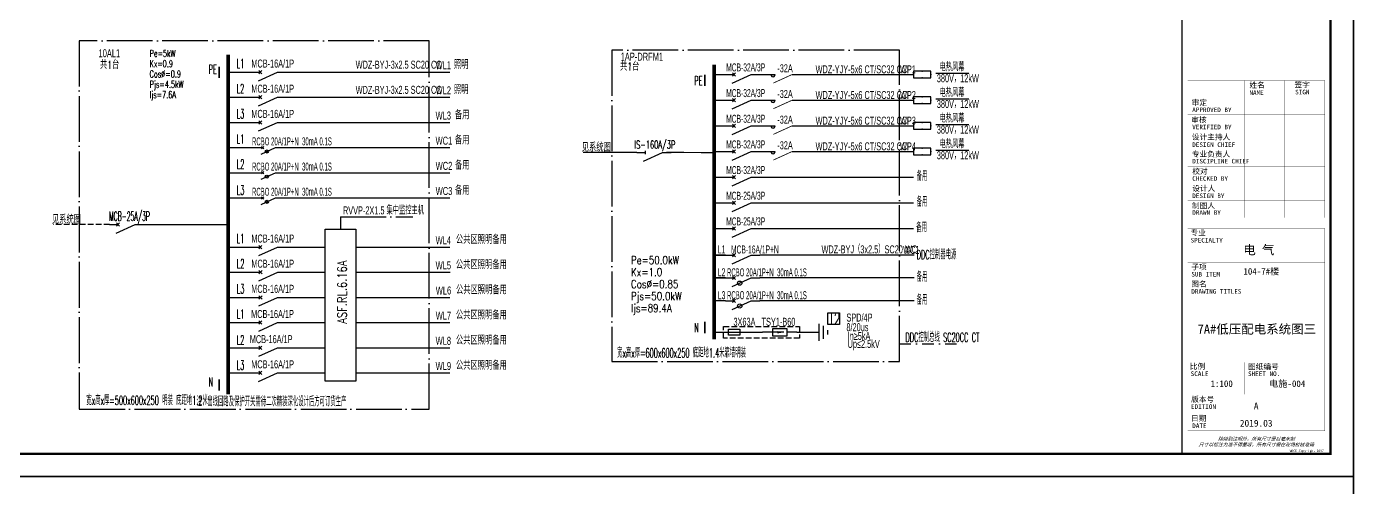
# Model space of a CAD drawing. Extents: x -127004 to 341119, y -13158 to 456864.
# Drawn here: x 174534 to 232561, y 67686 to 87847 of the extents above; entities that cross this region are included whole.
import ezdxf
from ezdxf.enums import TextEntityAlignment as Align

# ---------------------------------------------------------------- set-up
doc = ezdxf.new("R2010")
doc.units = 0
doc.header["$LTSCALE"] = 1000
for name, pattern in [('CONTINOUS', [0]), ('DASH', [0.35, 0.25, -0.1]), ('DASHDOT', [1, 0.5, -0.25, 0, -0.25]), ('DOTE', [2.42, 2, -0.2, 0.02, -0.2])]:
    doc.linetypes.add(name, pattern=pattern)
doc.layers.get('0').update_dxf_attribs({"linetype": 'CONTINUOUS'})
doc.layers.get('Defpoints').update_dxf_attribs({"linetype": 'CONTINUOUS'})
for name, color, linetype in [('D-TEXT', 7, 'CONTINUOUS'), ('DIM-箱柜', 3, 'CONTINUOUS'), ('DOTLN', 2, 'DASH'), ('DQ', 7, 'CONTINOUS'), ('EL-1', 4, 'DASH'), ('ELEMENT', 3, 'CONTINUOUS'), ('EQUIP-箱柜', 3, 'CONTINUOUS'), ('SIG_TEXT', 7, 'CONTINUOUS'), ('SL', 6, 'CONTINUOUS'), ('TEL_TEXT', 3, 'CONTINUOUS'), ('TEL_TITLE', 7, 'CONTINUOUS'), ('WIRE', 4, 'CONTINUOUS'), ('WIRE-动力', 50, 'CONTINUOUS'), ('WIRE-照明', 1, 'CONTINUOUS'), ('字', 7, 'CONTINUOUS')]:
    doc.layers.add(name, color=color, linetype=linetype)
doc.layers.add('内审要求修改2.10', color=6, linetype='CONTINUOUS', plot=False)
doc.styles.add('_COMPLEX', font='ros.shx', dxfattribs={"width": 0.6, "bigfont": 'jd.shx'})
doc.styles.add('_HZTXT', font='ROMANS2', dxfattribs={"width": 0.8, "bigfont": 'HZDF2'})
doc.styles.add('_TCH_LABEL', font='COMPLEX', dxfattribs={"bigfont": 'GBCBIG'})
doc.styles.add('_TEL_DIM', font='ROMANS2', dxfattribs={"width": 0.8, "height": 3.5, "bigfont": 'HZDF2'})
doc.styles.add('B', font='ROMANS2', dxfattribs={"width": 0.8, "bigfont": 'HZDF2'})
doc.styles.add('DIM_FONT', font='ROMANS', dxfattribs={"bigfont": 'HZTXT'})
doc.styles.get("Standard").update_dxf_attribs({"font": 'GBENOR', "bigfont": 'GBCBIG'})
doc.styles.add('华文细黑', font='STXIHEI.TTF')
doc.styles.add('图签信息$0$hwxh', font='STXIHEI.TTF')
doc.styles.add('图签信息$0$华文细黑', font='STXIHEI.TTF', dxfattribs={"height": 10})

# ---------------------------------------------------------------- blocks, each defined once
blk = doc.blocks.new('SADF AGF AERG AER GER')
at = {"layer": 'DIM-箱柜'}
blk.add_lwpolyline([(-462150, -1228514), (-378050, -1228514), (-378050, -1287914), (-462150, -1287914)], close=True, dxfattribs=at)
blk = doc.blocks.new('A$C6873132B')
at = {"layer": 'DIM-箱柜'}
blk.add_blockref('SADF AGF AERG AER GER', (378050, 1287914), dxfattribs=at)
blk = doc.blocks.new('$element$00000525')
for points in [[(0, 0), (0, -0.25)], [(-0.25, -0.2), (0, -0.75), (0, -1)], [(-0.047, -0.203), (0.047, -0.297)], [(0.047, -0.203), (-0.047, -0.297)]]:
    blk.add_lwpolyline(points)
blk.add_circle((-0.151, -0.417), 0.0615)
at = {"flags": 9}
blk.add_attdef('S', (0, 0), '', height=0.00000667, dxfattribs=at)
blk = doc.blocks.new('M_M7')
for p, q in [((-0.25, -0.2), (0, -0.75)), ((-0.047, -0.297), (0.047, -0.203)), ((-0.047, -0.203), (0.047, -0.297))]:
    blk.add_line(p, q)
for points in [[(0, 0), (0, -0.25)], [(0, -0.75), (0, -1)]]:
    blk.add_lwpolyline(points)
at = {"width": 0.8, "flags": 9}
blk.add_attdef('S', (0.25, -0.5), '', height=0.2, dxfattribs=at)
blk = doc.blocks.new('$equip$00001413')
for p, q in [((0.75, 0.6), (-0.75, 0.6)), ((-0.75, 0.6), (-0.75, 0)), ((-0.75, 0), (0.75, 0)), ((0.75, 0), (0.75, 0.6))]:
    blk.add_line(p, q)
for p in [(-0.75, 0.3), (0, 0.6), (0, 0), (0.75, 0.3)]:
    blk.add_point(p)
at = {"style": '_TCH_LABEL', "flags": 9}
blk.add_attdef('A', (0, 0), '', height=0.00002, dxfattribs=at)
blk = doc.blocks.new('M_M8')
for p, q in [((-0.25, -0.2), (0, -0.75)), ((0.05, -0.25), (-0.05, -0.25))]:
    blk.add_line(p, q)
for points in [[(0, 0), (0, -0.25)], [(0, -0.75), (0, -1)]]:
    blk.add_lwpolyline(points)
at = {"style": 'DIM_FONT', "width": 0.8, "flags": 9}
blk.add_attdef('S', (0.25, -0.5), '', height=0.2, dxfattribs=at)
blk = doc.blocks.new('M_M24')
for p, q in [((-0.25, -0.375), (0.25, -0.375)), ((-0.1875, -0.5), (0.1875, -0.5)), ((-0.0625, -0.625), (0.0625, -0.625))]:
    blk.add_line(p, q)
blk.add_lwpolyline([(0, 0), (0, -0.375)])
at = {"width": 0.8, "flags": 9}
blk.add_attdef('S', (0.25, -0.5), '', height=0.2, dxfattribs=at)
blk = doc.blocks.new('M_M17')
for p, q in [((-0.1, -0.717), (-0.1, -0.283)), ((-0.1, -0.283), (0.1, -0.283)), ((0, -0.383), (0, -0.717)), ((0.1, -0.283), (0.1, -0.717)), ((0.1, -0.717), (-0.1, -0.717))]:
    blk.add_line(p, q)
for points in [[(0, 0), (0, -0.283)], [(0, -0.717), (0, -1)]]:
    blk.add_lwpolyline(points)
for points in [[(-0.033, -0.567), (0.033, -0.567), (0, -0.367), (0.033, -0.567)], [(0.033, -0.567), (0, -0.367), (-0.033, -0.567), (0.033, -0.567)], [(0, -0.367), (-0.033, -0.567), (0.033, -0.567), (0, -0.367)]]:
    blk.add_solid(points)
at = {"width": 0.8, "flags": 9}
blk.add_attdef('S', (0.25, -0.5), '', height=0.2, dxfattribs=at)
blk = doc.blocks.new('T2')
at = {"layer": 'DOTLN', "linetype": 'DASH'}
blk.add_lwpolyline([(90187, 212212), (93515, 212212), (93515, 211702), (90187, 211702)], close=True, dxfattribs=at)
at = {"layer": 'ELEMENT'}
blk.add_lwpolyline([(90398, 211827), (90398, 212087), (90908, 212087), (90908, 211827)], close=True, dxfattribs=at)
at = {"layer": 'TEL_TEXT', "ltscale": 2}
blk.add_lwpolyline([(94753, 212803), (95266, 212803), (95266, 212299), (94753, 212299)], close=True, dxfattribs=at)
at = {"layer": 'WIRE-照明'}
for p, q in [((89771, 211957), (91898, 211957)), ((93398, 211957), (94211, 211957))]:
    blk.add_line(p, q, dxfattribs=at)
at = {"layer": 'ELEMENT', "yscale": 1500, "zscale": 1500}
for name, p, xscale, rotation in [('M_M17', (93398, 211957), -1500, 270), ('M_M24', (93805, 211957), 1500, 90)]:
    blk.add_blockref(name, p, dxfattribs=dict(at, xscale=xscale, rotation=rotation))
at = {"layer": 'TEL_TEXT', "ltscale": 2, "style": '_COMPLEX', "width": 0.6}
for s, p in [('3X63A   TSY1-B60', (90622, 212242)), ('SPD/4P', (95563, 212426)), ('8/20us', (95563, 212005)), ('In≥5kA', (95615, 211621)), ('Up≤2.5kV', (95615, 211275))]:
    blk.add_text(s, height=350, dxfattribs=at).set_placement(p)
at = {"layer": 'TEL_TEXT', "style": '_TEL_DIM', "width": 0.64}
blk.add_text('T2', height=500, dxfattribs=at).set_placement((94798, 212299))
blk = doc.blocks.new('M_M19DXM')
for p, q in [((-0.25, -0.2), (0, -0.75)), ((-0.047, -0.203), (0.047, -0.297)), ((-0.047, -0.297), (0.047, -0.203))]:
    blk.add_line(p, q)
for points in [[(0, 0), (0, -0.25)], [(0, -0.75), (0, -1)]]:
    blk.add_lwpolyline(points)
blk.add_circle((-0.151, -0.417), 0.0615)
at = {"style": 'DIM_FONT', "width": 0.8, "flags": 9}
blk.add_attdef('S', (0.25, -0.5), '', height=0.2, dxfattribs=at)
blk = doc.blocks.new('图签信息$0$WDCE Copyright200X')
at = {"const_width": 0.016}
blk.add_lwpolyline([(-10.6, 1.26, 1), (-11.4, 1.26, 1)], format="xyb", close=True, dxfattribs=at)
at = {"style": '图签信息$0$华文细黑'}
for s, p in [('WDCE ', (-11.46, 0.5)), ('     Copyright ', (-3.51, 0.5))]:
    blk.add_text(s, height=1, dxfattribs=at).set_placement(p, align=Align.BOTTOM_RIGHT)
blk.add_text('c', height=0.6, dxfattribs=at).set_placement((-11.04, 1.35), align=Align.MIDDLE_CENTER)
blk.add_attdef('200X', text='', height=1, dxfattribs=at).set_placement((-0.45, 0.5), align=Align.BOTTOM_RIGHT)
blk = doc.blocks.new('图签信息$0$logo2')
h = blk.add_hatch(color=7)
h.paths.add_polyline_path([(19.02, -7.36), (15.84, -7.36), (15.84, -3.97), (18.97, -3.97), (18.97, -4.24), (16.46, -4.24), (16.46, -5.45), (18.81, -5.45), (18.81, -5.69), (16.47, -5.69), (16.47, -7.12), (19.02, -7.12)])
edge = h.paths.add_edge_path()
edge.add_spline(control_points=[(15.26, -4.21), (15.26, -4.21), (15.13, -4.65), (15.13, -4.65), (15.13, -4.65), (14.62, -4.1), (13.73, -4.1), (13.04, -4.1), (12.07, -4.54), (12.08, -5.62), (12.08, -6.49), (12.77, -7.16), (13.73, -7.17), (14.66, -7.17), (15.23, -6.68), (15.23, -6.68), (15.23, -6.68), (15.16, -7.11), (15.16, -7.11), (13.63, -7.7), (11.42, -7.29), (11.41, -5.64), (11.4, -3.72), (14.16, -3.66), (15.26, -4.21)], knot_values=[0, 0, 0, 0, 1, 1, 1, 2, 2, 2, 3, 3, 3, 4, 4, 4, 5, 5, 5, 6, 6, 6, 7, 7, 7, 8, 8, 8, 8], degree=3, periodic=0)
edge = h.paths.add_edge_path(flags=16)
edge.add_spline(control_points=[(10.23, -5.57), (10.23, -5.16), (10.12, -4.83), (9.9, -4.58), (9.63, -4.27), (9.23, -4.12), (8.69, -4.12), (8.69, -4.12), (7.64, -4.12), (7.64, -4.12), (7.64, -4.12), (7.64, -7.1), (7.64, -7.1), (7.64, -7.1), (8.66, -7.1), (8.66, -7.1), (9.13, -7.1), (9.52, -6.93), (9.82, -6.6), (10.09, -6.31), (10.23, -5.96), (10.23, -5.57)], knot_values=[0, 0, 0, 0, 1, 1, 1, 2, 2, 2, 3, 3, 3, 4, 4, 4, 5, 5, 5, 6, 6, 6, 7, 7, 7, 7], degree=3, periodic=0)
edge = h.paths.add_edge_path()
edge.add_spline(control_points=[(10.92, -5.51), (10.92, -5.96), (10.72, -6.37), (10.34, -6.72), (9.92, -7.1), (9.41, -7.29), (8.82, -7.29), (8.82, -7.29), (7.03, -7.29), (7.03, -7.29), (7.03, -7.29), (7.03, -3.92), (7.03, -3.92), (7.03, -3.92), (9.1, -3.92), (9.1, -3.92), (9.59, -3.92), (10.01, -4.06), (10.36, -4.34), (10.73, -4.64), (10.92, -5.03), (10.92, -5.51)], knot_values=[0, 0, 0, 0, 1, 1, 1, 2, 2, 2, 3, 3, 3, 4, 4, 4, 5, 5, 5, 6, 6, 6, 7, 7, 7, 7], degree=3, periodic=0)
at = {"lineweight": 0}
blk.add_lwpolyline([(19.02, -7.36), (15.84, -7.36), (15.84, -3.97), (18.97, -3.97), (18.97, -4.24), (16.46, -4.24), (16.46, -5.45), (18.81, -5.45), (18.81, -5.69), (16.47, -5.69), (16.47, -7.12), (19.02, -7.12), (19.02, -7.36)], dxfattribs=at)
for points, knots in [([(10.92, -5.51), (10.92, -5.96), (10.72, -6.37), (10.34, -6.72), (9.92, -7.1), (9.41, -7.29), (8.82, -7.29), (8.82, -7.29), (7.03, -7.29), (7.03, -7.29), (7.03, -7.29), (7.03, -3.92), (7.03, -3.92), (7.03, -3.92), (9.1, -3.92), (9.1, -3.92), (9.59, -3.92), (10.01, -4.06), (10.36, -4.34), (10.73, -4.64), (10.92, -5.03), (10.92, -5.51)], [0, 0, 0, 0, 1, 1, 1, 2, 2, 2, 3, 3, 3, 4, 4, 4, 5, 5, 5, 6, 6, 6, 7, 7, 7, 7]), ([(15.26, -4.21), (15.26, -4.21), (15.13, -4.65), (15.13, -4.65), (15.13, -4.65), (14.62, -4.1), (13.73, -4.1), (13.04, -4.1), (12.07, -4.54), (12.08, -5.62), (12.08, -6.49), (12.77, -7.16), (13.73, -7.17), (14.66, -7.17), (15.23, -6.68), (15.23, -6.68), (15.23, -6.68), (15.16, -7.11), (15.16, -7.11), (13.63, -7.7), (11.42, -7.29), (11.41, -5.64), (11.4, -3.72), (14.16, -3.66), (15.26, -4.21)], [0, 0, 0, 0, 1, 1, 1, 2, 2, 2, 3, 3, 3, 4, 4, 4, 5, 5, 5, 6, 6, 6, 7, 7, 7, 8, 8, 8, 8]), ([(10.23, -5.57), (10.23, -5.16), (10.12, -4.83), (9.9, -4.58), (9.63, -4.27), (9.23, -4.12), (8.69, -4.12), (8.69, -4.12), (7.64, -4.12), (7.64, -4.12), (7.64, -4.12), (7.64, -7.1), (7.64, -7.1), (7.64, -7.1), (8.66, -7.1), (8.66, -7.1), (9.13, -7.1), (9.52, -6.93), (9.82, -6.6), (10.09, -6.31), (10.23, -5.96), (10.23, -5.57)], [0, 0, 0, 0, 1, 1, 1, 2, 2, 2, 3, 3, 3, 4, 4, 4, 5, 5, 5, 6, 6, 6, 7, 7, 7, 7])]:
    blk.add_open_spline(points, degree=3, knots=knots, dxfattribs=at)
blk = doc.blocks.new('图签信息$0$logo1')
h = blk.add_hatch(color=8)
edge = h.paths.add_edge_path()
edge.add_spline(control_points=[(3.86, -5.21), (3.63, -5.88), (3.39, -6.56), (3.39, -6.56), (3.39, -6.56), (2.5, -3.91), (2.5, -3.91), (2.5, -3.91), (1.8, -3.91), (1.69, -3.91), (2.02, -4.39), (2.95, -7.27), (2.95, -7.27), (2.95, -7.27), (3.44, -7.27), (3.44, -7.27), (3.44, -7.27), (4.03, -5.66), (4.03, -5.66), (4.03, -5.66), (3.86, -5.21), (3.86, -5.21)], knot_values=[0, 0, 0, 0, 1, 1, 1, 2, 2, 2, 3, 3, 3, 4, 4, 4, 5, 5, 5, 6, 6, 6, 7, 7, 7, 7], degree=3, periodic=0)
h = blk.add_hatch(color=7)
edge = h.paths.add_edge_path()
edge.add_spline(control_points=[(6.04, -3.91), (6.09, -4.1), (5.2, -6.56), (5.2, -6.56), (5.2, -6.56), (4.3, -3.91), (4.3, -3.91), (4.3, -3.91), (3.6, -3.91), (3.49, -3.91), (3.82, -4.39), (4.75, -7.27), (4.75, -7.27), (4.75, -7.27), (5.24, -7.27), (5.24, -7.27), (5.24, -7.27), (6.33, -4.3), (6.33, -4.3), (6.33, -4.3), (6.48, -3.91), (6.48, -3.91), (6.48, -3.91), (6.21, -3.91), (6.04, -3.91)], knot_values=[0, 0, 0, 0, 1, 1, 1, 2, 2, 2, 3, 3, 3, 4, 4, 4, 5, 5, 5, 6, 6, 6, 7, 7, 7, 8, 8, 8, 8], degree=3, periodic=0)
at = {"color": 8, "lineweight": 0}
blk.add_open_spline([(3.86, -5.21), (3.63, -5.88), (3.39, -6.56), (3.39, -6.56), (3.39, -6.56), (2.5, -3.91), (2.5, -3.91), (2.5, -3.91), (1.8, -3.91), (1.69, -3.91), (2.02, -4.39), (2.95, -7.27), (2.95, -7.27), (2.95, -7.27), (3.44, -7.27), (3.44, -7.27), (3.44, -7.27), (4.03, -5.66), (4.03, -5.66), (4.03, -5.66), (3.86, -5.21), (3.86, -5.21)], degree=3, knots=[0, 0, 0, 0, 1, 1, 1, 2, 2, 2, 3, 3, 3, 4, 4, 4, 5, 5, 5, 6, 6, 6, 7, 7, 7, 7], dxfattribs=at)
at = {"lineweight": 0}
blk.add_open_spline([(6.04, -3.91), (6.09, -4.1), (5.2, -6.56), (5.2, -6.56), (5.2, -6.56), (4.3, -3.91), (4.3, -3.91), (4.3, -3.91), (3.6, -3.91), (3.49, -3.91), (3.82, -4.39), (4.75, -7.27), (4.75, -7.27), (4.75, -7.27), (5.24, -7.27), (5.24, -7.27), (5.24, -7.27), (6.33, -4.3), (6.33, -4.3), (6.33, -4.3), (6.48, -3.91), (6.48, -3.91), (6.48, -3.91), (6.21, -3.91), (6.04, -3.91)], degree=3, knots=[0, 0, 0, 0, 1, 1, 1, 2, 2, 2, 3, 3, 3, 4, 4, 4, 5, 5, 5, 6, 6, 6, 7, 7, 7, 8, 8, 8, 8], dxfattribs=at)
blk.add_blockref('图签信息$0$logo2', (0, 0))
blk = doc.blocks.new('图签信息$0$时间-logo')
at = {"layer": 'Defpoints', "lineweight": 0}
blk.add_lwpolyline([(0, -23.46), (-21.17, -23.46), (-21.17, 0), (0, 0), (0, -23.46)], dxfattribs=at)
blk.add_blockref('图签信息$0$logo1', (-20.97, 0))
at = {"style": '图签信息$0$hwxh'}
for s, height, p in [('华通设计顾问工程有限公司 ', 1.15, (-19.73, -9.05)), ('WALTON DESIGN & CONSULTING ENGINEERING CO., LTD.', 0.5, (-19.5, -10.1)), ('地址:北京市西城区西直门南小街135号西派国际3号楼 100035', 0.5, (-19.48, -11.94)), ('电话 Tel：                        （8610）83957395 ', 0.5, (-19.56, -14.91)), ('Address: Building No.3 C-Park, No.135 Xizhimen South Street, ', 0.47, (-19.48, -12.83)), ('Xicheng District, Beijing 100035, China ', 0.47, (-16.69, -13.72)), ('传真 Fax：                      （8610）83957590 ', 0.5, (-19.48, -15.8)), ('主页 Web：                      www.WDCE.com ', 0.5, (-19.48, -16.69)), ('资质号 Licence No.：    建筑甲级 A111010265 ', 0.5, (-19.48, -18.47)), ('邮件 E-mail：                    office@WDCE.com ', 0.5, (-19.48, -17.58)), ('   规划甲级 101195', 0.5, (-12.6, -19.36))]:
    blk.add_text(s, height=height, dxfattribs=at).set_placement(p)
blk = doc.blocks.new('图签信息')
at = {"const_width": 0.5}
for points in [[(-65, 574), (-65, 500.5), (0, 500.5), (0, 574)], [(-65, 0), (0, 0), (0, 500.5), (-65, 500.5)]]:
    blk.add_lwpolyline(points, close=True, dxfattribs=at)
at = {"const_width": 0.05}
for points in [[(-65, 566.5), (0, 566.5)], [(-39.14, 566.5), (-39.14, 500.5)], [(-19.1, 566.5), (-19.1, 500.5)], [(-65, 560.5), (0, 560.5)], [(-65, 554.5), (0, 554.5)], [(-65, 548.5), (0, 548.5)], [(-65, 542.5), (0, 542.5)], [(-65, 536.5), (0, 536.5)], [(-65, 530.5), (0, 530.5)], [(-65, 524.5), (0, 524.5)], [(-65, 518.5), (0, 518.5)], [(-65, 512.5), (0, 512.5)], [(-65, 512.5), (0, 512.5)], [(-65, 506.5), (0, 506.5)], [(-65, 500.5), (0, 500.5)], [(-62.5, 450.87), (-2.5, 450.87)], [(-62.5, 440.87), (-2.5, 440.87)], [(-2.5, 407.85), (-2.5, 436.12), (-62.5, 436.12), (-62.5, 407.85)], [(-62.5, 407.85), (-2.5, 407.85)], [(-62.5, 404.92), (-62.5, 227.83)], [(-62.5, 404.92), (-2.5, 404.92)], [(-62.5, 227.83), (-2.5, 227.83), (-2.5, 404.92)], [(-57.5, 338.36), (-7.5, 338.36)], [(-57.5, 288.83), (-7.5, 288.83)], [(-57.5, 234.85), (-7.5, 234.85)], [(-62.5, 227.83), (-2.5, 227.83)], [(-62.5, 217.74), (-2.5, 217.74)], [(-62.5, 103.26), (-2.5, 103.26), (-2.5, 163.26), (-62.5, 163.26), (-62.5, 103.26)], [(-37.5, 163.26), (-37.5, 103.26)], [(-20, 163.26), (-20, 103.26)], [(-62.5, 155.76), (-2.5, 155.76)], [(-62.5, 148.26), (-2.5, 148.26)], [(-62.5, 140.76), (-2.5, 140.76)], [(-62.5, 133.26), (-2.5, 133.26)], [(-62.5, 125.76), (-2.5, 125.76)], [(-62.5, 118.26), (-2.5, 118.26)], [(-62.5, 110.76), (-2.5, 110.76)], [(-62.5, 98.5), (-2.5, 98.5), (-2.5, 10), (-62.5, 10), (-62.5, 98.5)], [(-62.5, 83.5), (-2.5, 83.5)], [(-62.5, 76), (-2.5, 76)], [(-62.5, 40), (-2.5, 40)], [(-37.5, 40), (-37.5, 26)], [(-62.5, 26), (-2.5, 26)], [(-62.5, 18), (-2.5, 18)]]:
    blk.add_lwpolyline(points, dxfattribs=at)
at = {"ltscale": 0.001, "xscale": 2.834689937531525, "yscale": 2.834689937531525, "zscale": 2.834689937531525}
blk.add_blockref('图签信息$0$时间-logo', (-2.5, 404.92), dxfattribs=at)
blk.add_blockref('图签信息$0$WDCE Copyright200X', (-2.5, 0)).add_auto_attribs({'200X': '2007'})
at = {"style": '图签信息$0$华文细黑'}
for s, height, p in [('COUNTERSIGN', 2, (-32.5, 569.6)), ('会签栏', 2.4, (-32.5, 573))]:
    blk.add_text(s, height=height, dxfattribs=at).set_placement(p, align=Align.TOP_CENTER)
for s, height, p in [('签字', 2.4, (-37.22, 564.63)), ('SIGN', 2, (-30.32, 563.88)), ('日期', 2.4, (-17.79, 564.58)), ('DATE', 2, (-10.96, 563.7)), ('总图', 2.4, (-63, 559.5)), ('建筑', 2.4, (-63, 553.5)), ('结构', 2.4, (-63, 547.5)), ('给排水', 2.4, (-63, 541.5)), ('暖通', 2.4, (-63, 535.5)), ('电气', 2.4, (-63, 529.5)), ('景观', 2.4, (-63, 523.5)), ('室内', 2.4, (-63, 517.5)), ('方案', 2.4, (-63, 511.5)), ('绿色', 2.4, (-63, 505.5)), ('项目名称', 2.4, (-60.5, 498)), ('PROJECT NAME', 2, (-60.5, 494.08)), ('设计号', 2.4, (-60.54, 457.48)), ('PROJECT NO.', 2, (-60.5, 453.97)), ('阶段', 2.4, (-60.5, 447.47)), ('STAGE', 2, (-60.5, 443.97)), ('委托方', 2, (-60.9, 434.86)), ('CLIENT', 2, (-60.9, 431.86)), ('设计方', 2, (-60.5, 403.83)), ('DESIGNER', 2, (-60.5, 400.83)), ('KEY PLAN', 2, (-60.5, 220.74)), ('索引', 2.4, (-60.5, 224.14)), ('姓名', 2.4, (-35.5, 162.47)), ('签字', 2.4, (-15.81, 162.57)), ('NAME', 2, (-35.5, 158.96)), ('SIGN', 2, (-15.5, 159.2)), ('审定', 2.4, (-60.73, 154.81)), ('APPROVED BY', 2, (-60.5, 151.44)), ('审核', 2.4, (-60.95, 147.29)), ('设计主持人', 2.4, (-60.68, 139.76)), ('VERIFIED BY', 2, (-60.5, 143.91)), ('DESIGN CHIEF', 2, (-60.5, 136.19)), ('专业负责人', 2.4, (-60.67, 132.26)), ('DISCIPLINE CHIEF', 2, (-60.5, 128.98)), ('校对', 2.4, (-60.5, 124.76)), ('CHECKED BY', 2, (-60.5, 121.37)), ('设计人', 2.4, (-60.5, 117.26)), ('DESIGN BY', 2, (-60.5, 113.83)), ('制图人', 2.4, (-60.61, 109.76)), ('DRAWN BY', 2, (-60.5, 106.5)), ('SPECIALTY', 2, (-61.23, 94.38)), ('专业', 2.4, (-61.23, 97.93)), ('子项', 2.4, (-60.88, 82.92)), ('SUB ITEM', 2, (-60.88, 79.5)), ('图名', 2.4, (-60.91, 75.41)), ('DRAWING TITLES', 2, (-60.91, 72)), ('比例', 2.4, (-61.56, 39.42)), ('SCALE', 2, (-61.19, 36)), ('SHEET NO.', 2, (-36.1, 36)), ('图纸编号', 2.4, (-36.1, 39.32)), ('版本号', 2.4, (-61, 25.03)), ('EDITION', 2, (-61.06, 21.61)), ('日期', 2.4, (-61, 16.68)), ('DATE', 2, (-60.5, 13.26))]:
    blk.add_text(s, height=height, dxfattribs=at).set_placement(p, align=Align.TOP_LEFT)
for s, p in [('SITE PLAN', (-40.06, 557.7)), ('ARCHITECTURE', (-40.06, 552.7)), ('STRUCTURE', (-40.06, 546.7)), ('WATER', (-40.06, 540.7)), ('VENTILATION', (-40.06, 534.7)), ('ELECTRIC', (-40.14, 528.89)), ('LANDSCAPE', (-40.14, 522.89)), ('INTERIORS', (-40.14, 516.89)), ('PLAN', (-40.14, 510.89)), ('GREEN', (-40.14, 504.89))]:
    blk.add_text(s, height=1.5, dxfattribs=at).set_placement(p, align=Align.TOP_RIGHT)
at = {"color": 4, "style": '图签信息$0$华文细黑', "width": 0.75}
for s, p in [('通州区台湖镇104、109地块', (-32.5, 480.78)), ('F3其他类多功能用地项目', (-32.5, 470.91))]:
    blk.add_text(s, height=4.5, dxfattribs=at).set_placement(p, align=Align.CENTER)
at = {"color": 4, "style": '图签信息$0$华文细黑'}
for s, p in [('A', (-32.53, 19.4)), ('2019.03', (-32.53, 11.84))]:
    blk.add_text(s, height=3, dxfattribs=at).set_placement(p, align=Align.CENTER)
at = {"style": '图签信息$0$华文细黑', "oblique": 20}
for s, p in [('除特别注明外，所有尺寸是以毫米制', (-32.5, 6.5)), ('尺寸以标注为准不得量取，所有尺寸需在现场校核准确', (-32.5, 4))]:
    blk.add_text(s, height=1.5, dxfattribs=at).set_placement(p, align=Align.MIDDLE_CENTER)
at = {"color": 4, "ltscale": 0.001, "char_height": 3, "width": 58.4895, "style": '图签信息$0$华文细黑'}
for s, insert, attachment_point in [('通17-03', (-40.06, 455.51), 4), ('施工图', (-40.06, 445.51), 4), ('北京光谷科技园\\P开发建设有限公司', (-32.9, 419.71), 5)]:
    blk.add_mtext(s, dxfattribs=dict(at, insert=insert, attachment_point=attachment_point))
blk = doc.blocks.new('图签-A1')
at = {"color": 2}
blk.add_blockref('图签信息', (0, 0), dxfattribs=at)
blk = doc.blocks.new('$element$00000577')
at = {"const_width": 0.0233}
for points in [[(0, 0), (0, -0.25)], [(-0.25, -0.2), (0, -0.75), (0, -1)]]:
    blk.add_lwpolyline(points, dxfattribs=at)
blk.add_arc((-0.008, -0.192), 0.0589, 81.8699, 278.1301)
at = {"flags": 9}
blk.add_attdef('S', (0, 0), '', height=0.00000667, dxfattribs=at)

msp = doc.modelspace()

# ---------------------------------------------------------------- linework, layer by layer
at = {"color": 0, "linetype": 'DOTE'}
for p, q in [((192142, 87228), (176842, 87228)), ((176842, 87228), (176842, 71114)), ((192142, 71114), (192142, 87228)), ((188264, 79525, 0), (191422, 79525, 0)), ((188264, 79525, 0), (188264, 79018, 0)), ((176842, 71114), (192142, 71114))]:
    msp.add_line(p, q, dxfattribs=at)
at = {"linetype": 'DOTE'}
for p, q in [((212707, 86810), (200128, 86810)), ((200128, 86810), (200128, 73194)), ((212707, 73194), (212707, 86810)), ((200128, 73194), (212707, 73194))]:
    msp.add_line(p, q, dxfattribs=at)
at = {"color": 1, "linetype": 'Continuous', "const_width": 72.9}
for points in [[(182956, 86091), (182956, 85594)], [(182956, 72414), (182956, 71917)]]:
    msp.add_lwpolyline(points, dxfattribs=at)
at = {"linetype": 'Continuous', "const_width": 72.9}
for points in [[(204195, 85739), (204195, 85242)], [(204195, 74931), (204195, 74434)]]:
    msp.add_lwpolyline(points, dxfattribs=at)
at = {"layer": 'DQ'}
msp.add_lwpolyline([(188927, 72340), (187599, 72340), (187599, 78984), (188927, 78984)], close=True, dxfattribs=at)
at = {"layer": 'EL-1'}
msp.add_line((178159, 79185), (175702, 79185), dxfattribs=at)
at = {"layer": 'SIG_TEXT'}
for p, q in [((214297, 85812, 0), (215743, 85812, 0)), ((214297, 84690, 0), (215743, 84690, 0)), ((214297, 83567, 0), (215743, 83567, 0)), ((214297, 82445, 0), (215743, 82445, 0))]:
    msp.add_line(p, q, dxfattribs=at)
at = {"layer": 'TEL_TITLE'}
for points in [[(148461, 68161), (232561, 68161), (232561, 127561), (148461, 127561)], [(148461, 8761), (232561, 8761), (232561, 68161), (148461, 68161)]]:
    msp.add_lwpolyline(points, close=True, dxfattribs=at)
at = {"layer": 'TEL_TITLE', "const_width": 100}
msp.add_lwpolyline([(150961, 69161), (231561, 69161), (231561, 126561), (150961, 126561)], close=True, dxfattribs=at)
at = {"layer": 'WIRE', "color": 7, "linetype": 'DASHDOT'}
msp.add_lwpolyline([(212707, 73965), (215484, 73965)], dxfattribs=at)
at = {"layer": 'WIRE-动力', "linetype": 'Continuous', "const_width": 37.5}
for points in [[(198872, 82339), (201594, 82339)], [(202344, 82339), (204598, 82339)]]:
    msp.add_lwpolyline(points, dxfattribs=at)
at = {"layer": 'WIRE-照明'}
for p, q in [((183353, 85854), (184757, 85854)), ((185695, 85854), (193045, 85854)), ((204598, 85750), (205440, 85750)), ((206565, 85750), (207267, 85750)), ((208017, 85750), (213326, 85750)), ((183353, 84753), (184757, 84753)), ((185695, 84753), (193045, 84753)), ((204598, 84627), (205440, 84627)), ((206565, 84627), (207267, 84627)), ((208017, 84627), (213326, 84627)), ((183353, 83653), (184757, 83653)), ((185695, 83653), (193045, 83653)), ((204598, 83505), (205440, 83505)), ((206565, 83505), (207267, 83505)), ((208017, 83505), (213326, 83505)), ((183353, 82552), (184757, 82552)), ((185695, 82552), (193045, 82552)), ((204034, 82339), (204598, 82339)), ((204598, 82382), (205440, 82382)), ((206565, 82382), (207267, 82382)), ((208017, 82382), (213326, 82382)), ((183358, 81452), (184762, 81452)), ((185699, 81452), (193050, 81452)), ((204598, 81260), (205440, 81260)), ((206565, 81260), (213326, 81260)), ((183358, 80351), (184762, 80351)), ((185699, 80351), (193050, 80351)), ((204598, 80137), (205440, 80137)), ((206565, 80137), (213326, 80137)), ((204598, 79015), (205440, 79015)), ((206565, 79015), (213326, 79015)), ((183356, 78200), (184760, 78200)), ((185697, 78200), (187601, 78200)), ((188927, 78200), (193047, 78200)), ((205098, 77849, 0), (204598, 77849)), ((204598, 77849), (205440, 77849)), ((213346, 77849), (206598, 77849)), ((183363, 77100), (184767, 77100)), ((185704, 77100), (187602, 77099)), ((188927, 77100), (193054, 77100)), ((205098, 76849, 0), (204598, 76849)), ((204598, 76849), (205440, 76849)), ((213346, 76849), (206598, 76849)), ((183360, 75999), (184764, 75999)), ((185702, 75999), (187600, 75999)), ((188924, 75999), (193052, 75999)), ((205098, 75849, 0), (204598, 75849)), ((213346, 75849), (206598, 75849)), ((183356, 74899), (184760, 74899)), ((185697, 74899), (187600, 74899)), ((188927, 74899), (193047, 74899)), ((183356, 73798), (184760, 73798)), ((185697, 73798), (187599, 73798)), ((188927, 73798), (193047, 73798)), ((183353, 72698), (184757, 72698)), ((185695, 72698), (187599, 72698)), ((188927, 72698), (193047, 72698))]:
    msp.add_line(p, q, dxfattribs=at)
at = {"layer": 'WIRE-照明', "linetype": 'Continuous'}
for p, q in [((201216, 82339), (198872, 82339)), ((203276, 82339), (202517, 82339)), ((179472, 79185), (183358, 79185))]:
    msp.add_line(p, q, dxfattribs=at)
at = {"layer": 'WIRE-照明', "const_width": 160}
for points in [[(183358, 86612), (183358, 71758)], [(204598, 86183), (204598, 74164)]]:
    msp.add_lwpolyline(points, dxfattribs=at)

# ---------------------------------------------------------------- block references
at = {"layer": 'DIM-箱柜'}
for p in [(610611, 1356075), (610611, 1296675)]:
    msp.add_blockref('SADF AGF AERG AER GER', p, dxfattribs=at)
at = {"layer": 'DQ', "xscale": 1500, "yscale": 1500, "zscale": 1500, "rotation": 90}
for name, p in [('M_M7', (184382, 85854)), ('M_M7', (184382, 84753)), ('M_M7', (184382, 83653)), ('M_M8', (201219, 82339)), ('M_M7', (178159, 79185)), ('M_M7', (184385, 78200)), ('M_M7', (184392, 77100)), ('M_M7', (184389, 75999)), ('M_M7', (184385, 74899)), ('M_M7', (184385, 73798)), ('M_M7', (184382, 72698))]:
    msp.add_blockref(name, p, dxfattribs=at)
at = {"layer": 'EL-1'}
msp.add_blockref('T2', (114826, -137484), dxfattribs=at)
at = {"layer": 'ELEMENT', "rotation": 90}
for name, p, xscale, yscale, zscale in [('M_M7', (205098, 85750, 0), 1500, 1500, 1500), ('$element$00000577', (206892, 85750), 1500, 1500, 1500), ('M_M7', (205098, 84627, 0), 1500, 1500, 1500), ('$element$00000577', (206892, 84627), 1500, 1500, 1500), ('M_M7', (205098, 83505, 0), 1500, 1500, 1500), ('$element$00000577', (206892, 83505), 1500, 1500, 1500), ('M_M19DXM', (184574, 82552), 1125, 1125, 1125), ('M_M7', (205098, 82382, 0), 1500, 1500, 1500), ('$element$00000577', (206892, 82382), 1500, 1500, 1500), ('M_M19DXM', (184574, 81452), 1125, 1125, 1125), ('M_M7', (205098, 81260, 0), 1500, 1500, 1500), ('M_M19DXM', (184574, 80351), 1125, 1125, 1125), ('M_M7', (205098, 80137, 0), 1500, 1500, 1500), ('M_M7', (205098, 79015, 0), 1500, 1500, 1500), ('M_M7', (205098, 77849, 0), 1500, 1500, 1500)]:
    msp.add_blockref(name, p, dxfattribs=dict(at, xscale=xscale, yscale=yscale, zscale=zscale))
at = {"layer": 'EQUIP-箱柜', "xscale": 500, "yscale": 500, "zscale": 500}
for p in [(213698, 85598), (213698, 84476), (213698, 83353), (213698, 82231)]:
    msp.add_blockref('$equip$00001413', p, dxfattribs=at)
at = {"layer": 'SL', "xscale": 100, "yscale": 100, "zscale": 100}
msp.add_blockref('图签-A1', (231561, 69161), dxfattribs=at)
at = {"layer": 'TEL_TEXT', "ltscale": 2, "xscale": 1500, "yscale": 1500, "zscale": 1500, "rotation": 90}
for p in [(205098, 76849, 0), (205098, 75849, 0)]:
    msp.add_blockref('$element$00000525', p, dxfattribs=at)
at = {"layer": '内审要求修改2.10'}
for p in [(232561, 68161), (232561, 8761)]:
    msp.add_blockref('A$C6873132B', p, dxfattribs=at)

# ---------------------------------------------------------------- texts
at = {"layer": 'D-TEXT', "color": 1, "style": '_HZTXT', "width": 0.45}
for s, p in [('PE', (182493, 85776)), ('N', (182493, 72099))]:
    msp.add_text(s, height=400, dxfattribs=at).set_placement(p)
at = {"layer": 'D-TEXT', "style": '_HZTXT'}
for s, width, p in [('L1', 0.45, (183723, 86031)), ('L2', 0.45, (183723, 84931)), ('PE', 0.45, (203733, 85279)), ('L3', 0.45, (183723, 83830)), ('L1', 0.45, (183723, 82730)), ('L2', 0.45, (183728, 81629)), ('备用', 0.45, (213460, 81100)), ('L3', 0.45, (183728, 80490)), ('备用', 0.45, (213460, 79977)), ('MCB-25A/3P', 0.4, (178144, 79351, 0)), ('备用', 0.45, (213440, 78855)), ('L1', 0.45, (183723, 78378)), ('DDC控制器电源', 0.45, (213460, 77667)), ('L2', 0.45, (183730, 77277)), ('备用', 0.45, (213460, 76689)), ('L3', 0.45, (183728, 76177)), ('备用', 0.45, (213460, 75689)), ('L1', 0.45, (183726, 75076)), ('N', 0.45, (203733, 74476)), ('L2', 0.45, (183726, 73937)), ('DDC控制总线 SC20CC CT', 0.45, (212971, 74052)), ('宽x高x厚=600x600x250 底距地1.4米靠墙明装 ', 0.45, (200360, 73373)), ('L3', 0.45, (183723, 72837)), ('宽x高x厚=500x600x250 明装 底距地1.2米', 0.45, (177152, 71293)), ('注：出线回路及保护开关需待二次精装深化设计后方可订货生产', 0.45, (181970, 71238))]:
    msp.add_text(s, height=400, dxfattribs=dict(at, width=width)).set_placement(p)
at = {"layer": 'D-TEXT', "style": '_HZTXT', "width": 0.8}
msp.add_text('ASF.RL.6.16A', height=400, rotation=90, dxfattribs=at).set_placement((188535, 74844))
at = {"layer": 'SIG_TEXT', "style": '_TEL_DIM'}
for s, height, width, p in [('Pe=5kW', 300, 0.7, (179912, 86520)), ('Cos%%C=0.9', 300, 0.7, (179912, 85620)), ('Kx=0.9', 300, 0.7, (179912, 86070)), ('Pjs=4.5kW', 300, 0.7, (179912, 85170)), ('Ijs=7.6A', 300, 0.7, (179912, 84720)), ('Pe=50.0kW', 350, 0.8, (200964, 77458)), ('Kx=1.0', 350, 0.8, (200964, 76933)), ('Cos%%C=0.85', 350, 0.8, (200964, 76408)), ('Pjs=50.0kW', 350, 0.8, (200964, 75883)), ('Ijs=89.4A', 350, 0.8, (200964, 75358))]:
    msp.add_text(s, height=height, dxfattribs=dict(at, width=width)).set_placement(p)
at = {"layer": 'TEL_TEXT', "ltscale": 2, "style": '_COMPLEX'}
for s, width, p in [('10AL1', 0.7, (177682, 86505)), ('1AP-DRFM1', 0.7, (200515, 86352)), ('MCB-16A/1P', 0.6, (184364, 86053)), ('WDZ-BYJ-3x2.5 SC20 CC', 0.6, (188928, 86003)), ('WL1', 0.7, (192422, 85980)), ('照明', 0.7, (193225, 85998)), ('MCB-32A/3P', 0.5, (205129, 85884, 0)), ('-32A', 0.6, (207365, 85845)), ('WDZ-YJY-5x6 CT/SC32 CC', 0.6, (209040, 85800)), ('WP1', 0.6, (212730, 85800)), ('电热风幕', 0.6, (214459, 85895, -124)), ('MCB-16A/1P', 0.6, (184364, 84953)), ('380V，12kW', 0.6, (214342, 85410, -124)), ('WDZ-BYJ-3x2.5 SC20 CC', 0.6, (188928, 84903)), ('WL2', 0.7, (192422, 84880)), ('照明', 0.7, (193225, 84897)), ('MCB-32A/3P', 0.5, (205129, 84761)), ('-32A', 0.6, (207365, 84723)), ('WDZ-YJY-5x6 CT/SC32 CC', 0.6, (209040, 84677, 0)), ('电热风幕', 0.6, (214459, 84772, -124)), ('MCB-16A/1P', 0.6, (184364, 83853)), ('备用', 0.7, (193266, 83797)), ('380V，12kW', 0.6, (214342, 84287, -124)), ('WL3', 0.7, (192422, 83779)), ('MCB-32A/3P', 0.5, (205129, 83639, 0)), ('-32A', 0.6, (207365, 83600)), ('WDZ-YJY-5x6 CT/SC32 CC', 0.6, (209040, 83555)), ('电热风幕', 0.6, (214459, 83650, -124)), ('RCBO 20A/1P+N  30mA 0.1S', 0.45, (184394, 82648)), ('WC1', 0.7, (192422, 82679)), ('备用', 0.7, (193266, 82696)), ('380V，12kW', 0.6, (214342, 83165, -124)), ('MCB-32A/3P', 0.5, (205129, 82517)), ('-32A', 0.6, (207365, 82478)), ('WDZ-YJY-5x6 CT/SC32 CC', 0.6, (209040, 82432, 0)), ('380V，12kW', 0.6, (214342, 82042, -124)), ('电热风幕', 0.6, (214459, 82527, -124)), ('RCBO 20A/1P+N  30mA 0.1S', 0.45, (184394, 81547)), ('WC2', 0.7, (192426, 81578)), ('备用', 0.7, (193271, 81596)), ('MCB-32A/3P', 0.5, (205129, 81394)), ('RCBO 20A/1P+N  30mA 0.1S', 0.45, (184394, 80447)), ('WC3', 0.7, (192426, 80478)), ('备用', 0.7, (193271, 80495)), ('MCB-25A/3P', 0.5, (205129, 80272)), ('RVVP-2X1.5 集中监控主机', 0.6, (188371, 79630, 0)), ('MCB-25A/3P', 0.5, (205129, 79149)), ('MCB-16A/1P', 0.6, (184365, 78400)), ('WL4', 0.7, (192424, 78327)), ('公共区照明备用', 0.7, (193309, 78344)), ('L1', 0.5, (204769, 77921, 0)), ('MCB-16A/1P+N', 0.5, (205341, 77921, 0)), ('WDZ-BYJ（3x2.5）SC20 WC', 0.6, (209299, 77925)), ('MCB-16A/1P', 0.6, (184364, 77299)), ('WL5', 0.7, (192424, 77226)), ('公共区照明备用', 0.7, (193308, 77244)), ('L2', 0.5, (204769, 76921, 0)), ('RCBO 20A/1P+N  30mA 0.1S', 0.45, (205166, 76921, 0)), ('MCB-16A/1P', 0.6, (184362, 76199)), ('WL6', 0.7, (192431, 76126)), ('公共区照明备用', 0.7, (193313, 76143)), ('L3', 0.5, (204769, 75921, 0)), ('RCBO 20A/1P+N  30mA 0.1S', 0.45, (205166, 75921, 0)), ('MCB-16A/1P', 0.6, (184357, 75098)), ('WL7', 0.7, (192428, 75025)), ('公共区照明备用', 0.7, (193309, 75043)), ('MCB-16A/1P', 0.6, (184297, 73998)), ('WL8', 0.7, (192424, 73925)), ('公共区照明备用', 0.7, (193309, 73942)), ('MCB-16A/1P', 0.6, (184360, 72898)), ('WL9', 0.7, (192424, 72824)), ('公共区照明备用', 0.7, (193309, 72842))]:
    msp.add_text(s, height=350, dxfattribs=dict(at, width=width)).set_placement(p)
at = {"layer": 'TEL_TEXT', "linetype": 'Continuous', "style": 'B', "oblique": 0.7, "width": 0.7}
for s, p in [('共1台', (177742, 85992)), ('共1台 ', (200486, 85919)), ('见系统图', (198810, 82378)), ('见系统图', (175640, 79224))]:
    msp.add_text(s, height=350, dxfattribs=at).set_placement(p)
at = {"layer": 'TEL_TEXT', "style": '_COMPLEX', "width": 0.6}
for s, p in [('WP2', (212730, 84677)), ('WP3', (212730, 83555)), ('WP4', (212730, 82432)), ('WC1', (212870, 77900))]:
    msp.add_text(s, height=350, dxfattribs=at).set_placement(p)
at = {"layer": 'TEL_TEXT', "linetype": 'Continuous', "style": 'B', "width": 0.55}
msp.add_text('IS-160A/3P', height=350, dxfattribs=at).set_placement((201118, 82505))
at = {"layer": '字', "style": '华文细黑'}
for s, p in [('104-7#楼', (227751, 76995)), ('1:100', (226314, 72084)), ('电施-004', (228879, 72084))]:
    msp.add_text(s, height=285.4, dxfattribs=at).set_placement(p)
at = {"layer": '字', "char_height": 400, "width": 78154.16, "attachment_point": 5, "style": '华文细黑'}
for s, insert in [('电 气', (228425, 78058)), ('7A#低压配电系统图三', (228336, 74591))]:
    msp.add_mtext(s, dxfattribs=dict(at, insert=insert))

doc.saveas('drawing.dxf')
